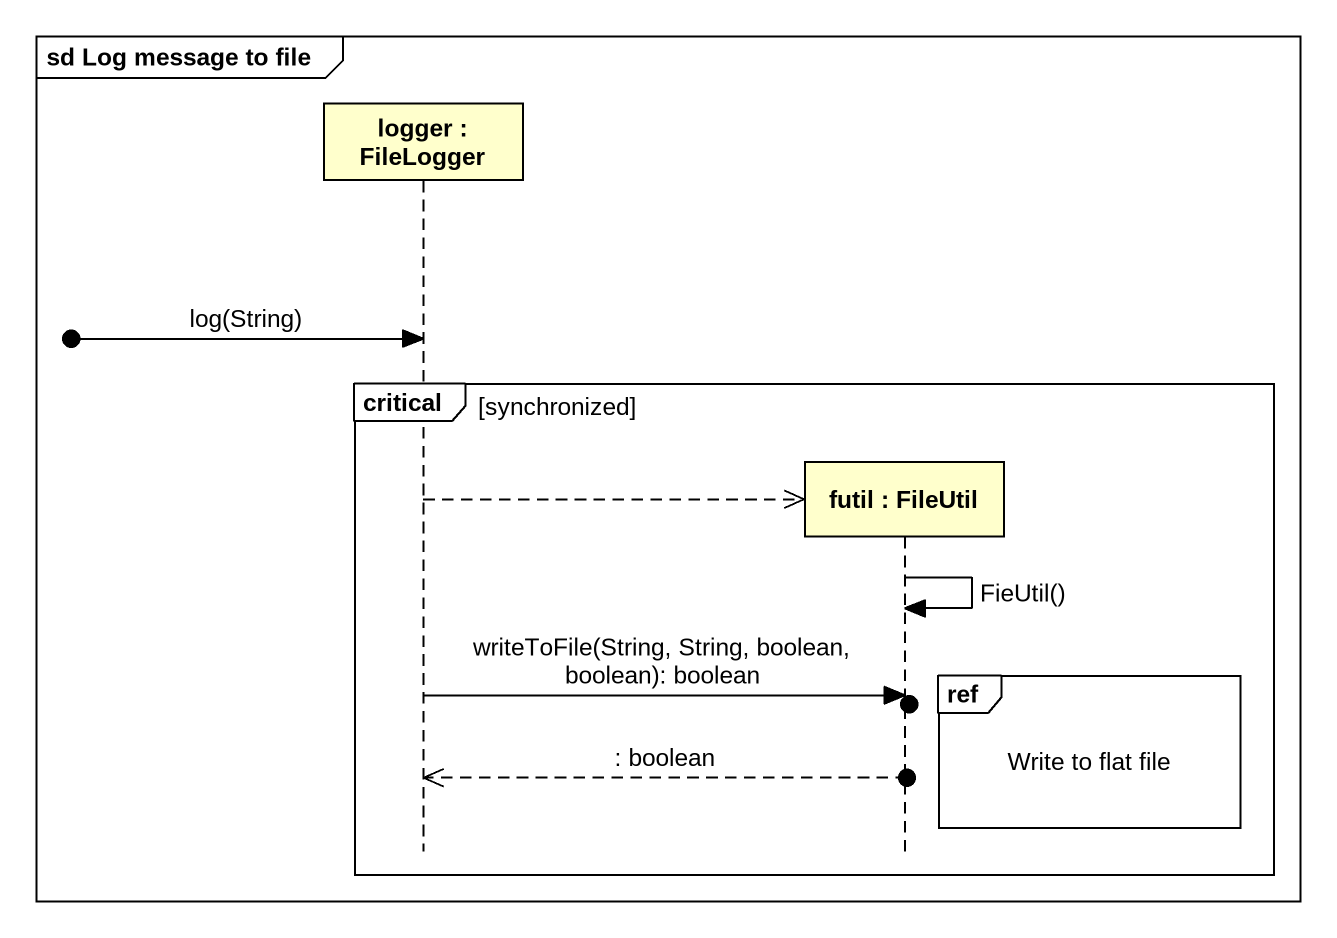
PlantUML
@startuml
mainframe sd Log message to file
hide footbox
participant "logger : FileLogger" as logger
participant "futil : FileUtil" as futil

[o-> logger : log(String)
critical synchronized
  logger -->> futil **
  futil -> futil : FieUtil()
  ref over futil : Write to flat file
  logger -> futil : writeToFile(String, String, boolean, boolean): boolean
  logger <<--o] : : boolean
end
@enduml
